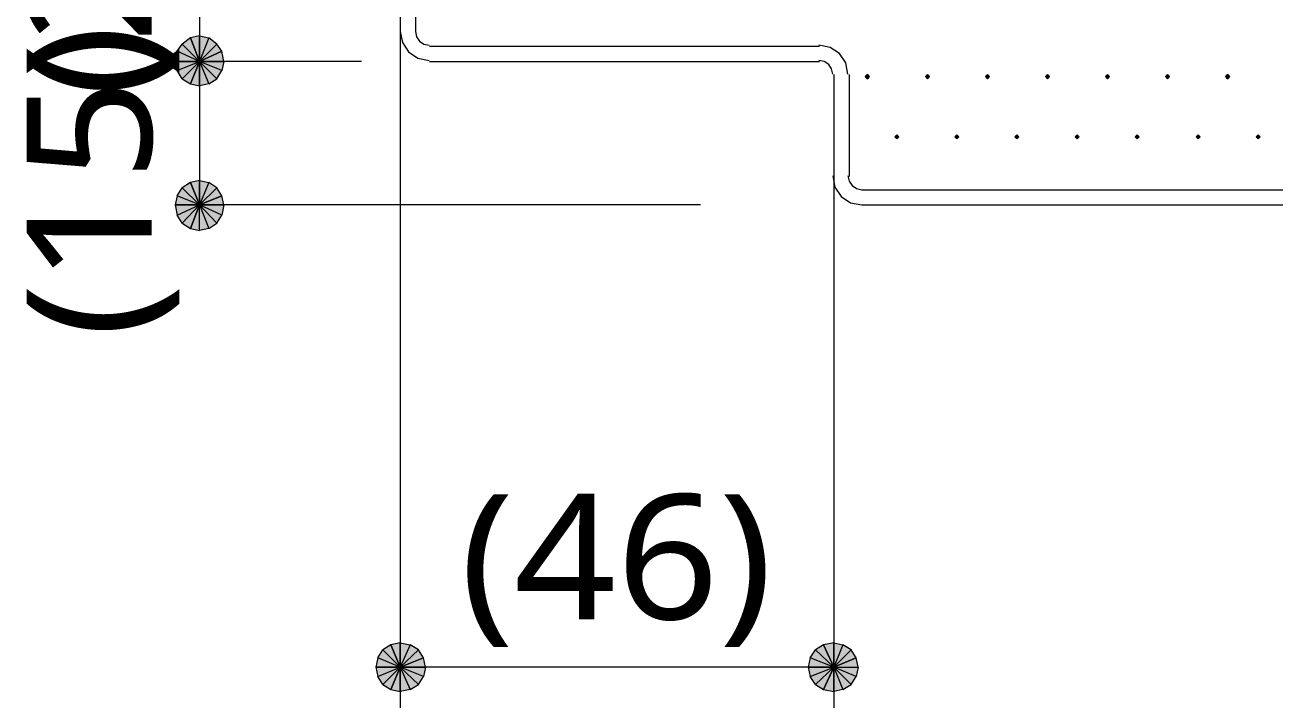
# Model space of a CAD drawing. Header units: millimetres. Extents: x 0 to 420, y 0 to 297.
# Drawn here: x 156.67 to 182.66, y 92.54 to 106.57 of the extents above; entities that cross this region are included whole.
import ezdxf
from ezdxf.enums import TextEntityAlignment as Align

# ---------------------------------------------------------------- set-up
doc = ezdxf.new("R2010")
doc.units = ezdxf.units.MM
doc.styles.add('kst32b', font='NotoSansJP-Variable.ttf')

msp = doc.modelspace()

# ---------------------------------------------------------------- hatches: boundary and pattern name
h = msp.add_hatch(color=7)
h.paths.add_polyline_path([(160.655, 106.172), (160.486, 106.299), (160.295, 105.812), (160.655, 106.172)])
h.paths.add_polyline_path([(160.486, 106.299), (160.295, 105.812), (160.295, 106.341), (160.486, 106.299)])
h.paths.add_polyline_path([(160.295, 105.812), (160.295, 106.341), (160.105, 106.299), (160.295, 105.812)])
h = msp.add_hatch(color=7)
h.paths.add_polyline_path([(160.105, 106.299), (159.935, 106.172), (160.295, 105.812), (160.105, 106.299)])
h.paths.add_polyline_path([(159.935, 106.172), (160.295, 105.812), (159.829, 106.024), (159.935, 106.172)])
h.paths.add_polyline_path([(160.295, 105.812), (159.829, 106.024), (159.787, 105.812), (160.295, 105.812)])
for points in [[(160.761, 106.024), (160.655, 106.172), (160.295, 105.812), (160.761, 106.024)], [(174.18, 105.537), (174.159, 105.516), (174.138, 105.495), (174.159, 105.473), (174.18, 105.452), (174.202, 105.473), (174.223, 105.495), (174.202, 105.516), (174.18, 105.537)], [(175.429, 105.537), (175.408, 105.516), (175.387, 105.495), (175.408, 105.473), (175.429, 105.452), (175.451, 105.473), (175.472, 105.495), (175.451, 105.516), (175.429, 105.537)], [(176.678, 105.537), (176.657, 105.516), (176.636, 105.495), (176.657, 105.473), (176.678, 105.452), (176.699, 105.473), (176.721, 105.495), (176.699, 105.516), (176.678, 105.537)], [(177.927, 105.537), (177.906, 105.516), (177.885, 105.495), (177.906, 105.473), (177.927, 105.452), (177.948, 105.473), (177.969, 105.495), (177.948, 105.516), (177.927, 105.537)], [(179.176, 105.537), (179.155, 105.516), (179.134, 105.495), (179.155, 105.473), (179.176, 105.452), (179.197, 105.473), (179.218, 105.495), (179.197, 105.516), (179.176, 105.537)], [(180.425, 105.537), (180.404, 105.516), (180.382, 105.495), (180.404, 105.473), (180.425, 105.452), (180.446, 105.473), (180.467, 105.495), (180.446, 105.516), (180.425, 105.537)], [(181.674, 105.537), (181.652, 105.516), (181.631, 105.495), (181.652, 105.473), (181.674, 105.452), (181.695, 105.473), (181.716, 105.495), (181.695, 105.516), (181.674, 105.537)], [(174.794, 104.288), (174.773, 104.267), (174.752, 104.246), (174.773, 104.225), (174.794, 104.204), (174.816, 104.225), (174.837, 104.246), (174.816, 104.267), (174.794, 104.288)], [(176.043, 104.288), (176.022, 104.267), (176.001, 104.246), (176.022, 104.225), (176.043, 104.204), (176.064, 104.225), (176.086, 104.246), (176.064, 104.267), (176.043, 104.288)], [(177.292, 104.288), (177.271, 104.267), (177.25, 104.246), (177.271, 104.225), (177.292, 104.204), (177.313, 104.225), (177.334, 104.246), (177.313, 104.267), (177.292, 104.288)], [(178.541, 104.288), (178.52, 104.267), (178.499, 104.246), (178.52, 104.225), (178.541, 104.204), (178.562, 104.225), (178.583, 104.246), (178.562, 104.267), (178.541, 104.288)], [(179.79, 104.288), (179.769, 104.267), (179.747, 104.246), (179.769, 104.225), (179.79, 104.204), (179.811, 104.225), (179.832, 104.246), (179.811, 104.267), (179.79, 104.288)], [(181.06, 104.288), (181.038, 104.267), (181.017, 104.246), (181.038, 104.225), (181.06, 104.204), (181.081, 104.225), (181.102, 104.246), (181.081, 104.267), (181.06, 104.288)], [(182.309, 104.288), (182.287, 104.267), (182.266, 104.246), (182.287, 104.225), (182.309, 104.204), (182.33, 104.225), (182.351, 104.246), (182.33, 104.267), (182.309, 104.288)], [(160.761, 103.018), (160.655, 103.187), (160.295, 102.828), (160.761, 103.018)], [(164.952, 93.409), (164.846, 93.578), (164.465, 93.218), (164.952, 93.409)], [(173.948, 93.409), (173.842, 93.578), (173.482, 93.218), (173.948, 93.409)]]:
    msp.add_hatch(color=7).paths.add_polyline_path(points)
h = msp.add_hatch(color=7)
h.paths.add_polyline_path([(159.787, 105.812), (159.829, 105.622), (160.295, 105.812), (159.787, 105.812)])
h.paths.add_polyline_path([(159.829, 105.622), (160.295, 105.812), (159.935, 105.452), (159.829, 105.622)])
h.paths.add_polyline_path([(160.295, 105.812), (159.935, 105.452), (160.105, 105.346), (160.295, 105.812)])
h = msp.add_hatch(color=7)
h.paths.add_polyline_path([(160.105, 105.346), (160.295, 105.304), (160.295, 105.812), (160.105, 105.346)])
h.paths.add_polyline_path([(160.295, 105.304), (160.295, 105.812), (160.486, 105.346), (160.295, 105.304)])
h.paths.add_polyline_path([(160.295, 105.812), (160.486, 105.346), (160.655, 105.452), (160.295, 105.812)])
h = msp.add_hatch(color=7)
h.paths.add_polyline_path([(160.655, 105.452), (160.761, 105.622), (160.295, 105.812), (160.655, 105.452)])
h.paths.add_polyline_path([(160.761, 105.622), (160.295, 105.812), (160.803, 105.812), (160.761, 105.622)])
h.paths.add_polyline_path([(160.295, 105.812), (160.803, 105.812), (160.761, 106.024), (160.295, 105.812)])
h = msp.add_hatch(color=7)
h.paths.add_polyline_path([(160.105, 103.293), (159.935, 103.187), (160.295, 102.828), (160.105, 103.293)])
h.paths.add_polyline_path([(159.935, 103.187), (160.295, 102.828), (159.829, 103.018), (159.935, 103.187)])
h.paths.add_polyline_path([(160.295, 102.828), (159.829, 103.018), (159.787, 102.828), (160.295, 102.828)])
h = msp.add_hatch(color=7)
h.paths.add_polyline_path([(160.655, 103.187), (160.486, 103.293), (160.295, 102.828), (160.655, 103.187)])
h.paths.add_polyline_path([(160.486, 103.293), (160.295, 102.828), (160.295, 103.336), (160.486, 103.293)])
h.paths.add_polyline_path([(160.295, 102.828), (160.295, 103.336), (160.105, 103.293), (160.295, 102.828)])
h = msp.add_hatch(color=7)
h.paths.add_polyline_path([(160.655, 102.447), (160.761, 102.616), (160.295, 102.828), (160.655, 102.447)])
h.paths.add_polyline_path([(160.761, 102.616), (160.295, 102.828), (160.803, 102.828), (160.761, 102.616)])
h.paths.add_polyline_path([(160.295, 102.828), (160.803, 102.828), (160.761, 103.018), (160.295, 102.828)])
h = msp.add_hatch(color=7)
h.paths.add_polyline_path([(159.787, 102.828), (159.829, 102.616), (160.295, 102.828), (159.787, 102.828)])
h.paths.add_polyline_path([(159.829, 102.616), (160.295, 102.828), (159.935, 102.447), (159.829, 102.616)])
h.paths.add_polyline_path([(160.295, 102.828), (159.935, 102.447), (160.105, 102.341), (160.295, 102.828)])
h = msp.add_hatch(color=7)
h.paths.add_polyline_path([(160.105, 102.341), (160.295, 102.298), (160.295, 102.828), (160.105, 102.341)])
h.paths.add_polyline_path([(160.295, 102.298), (160.295, 102.828), (160.486, 102.341), (160.295, 102.298)])
h.paths.add_polyline_path([(160.295, 102.828), (160.486, 102.341), (160.655, 102.447), (160.295, 102.828)])
h = msp.add_hatch(color=7)
h.paths.add_polyline_path([(164.275, 93.684), (164.105, 93.578), (164.465, 93.218), (164.275, 93.684)])
h.paths.add_polyline_path([(164.105, 93.578), (164.465, 93.218), (163.999, 93.409), (164.105, 93.578)])
h.paths.add_polyline_path([(164.465, 93.218), (163.999, 93.409), (163.957, 93.218), (164.465, 93.218)])
h = msp.add_hatch(color=7)
h.paths.add_polyline_path([(164.846, 93.578), (164.677, 93.684), (164.465, 93.218), (164.846, 93.578)])
h.paths.add_polyline_path([(164.677, 93.684), (164.465, 93.218), (164.465, 93.726), (164.677, 93.684)])
h.paths.add_polyline_path([(164.465, 93.218), (164.465, 93.726), (164.275, 93.684), (164.465, 93.218)])
h = msp.add_hatch(color=7)
h.paths.add_polyline_path([(173.27, 93.684), (173.101, 93.578), (173.482, 93.218), (173.27, 93.684)])
h.paths.add_polyline_path([(173.101, 93.578), (173.482, 93.218), (172.995, 93.409), (173.101, 93.578)])
h.paths.add_polyline_path([(173.482, 93.218), (172.995, 93.409), (172.953, 93.218), (173.482, 93.218)])
h = msp.add_hatch(color=7)
h.paths.add_polyline_path([(173.842, 93.578), (173.672, 93.684), (173.482, 93.218), (173.842, 93.578)])
h.paths.add_polyline_path([(173.672, 93.684), (173.482, 93.218), (173.482, 93.726), (173.672, 93.684)])
h.paths.add_polyline_path([(173.482, 93.218), (173.482, 93.726), (173.27, 93.684), (173.482, 93.218)])
h = msp.add_hatch(color=7)
h.paths.add_polyline_path([(164.846, 92.858), (164.952, 93.027), (164.465, 93.218), (164.846, 92.858)])
h.paths.add_polyline_path([(164.952, 93.027), (164.465, 93.218), (164.994, 93.218), (164.952, 93.027)])
h.paths.add_polyline_path([(164.465, 93.218), (164.994, 93.218), (164.952, 93.409), (164.465, 93.218)])
h = msp.add_hatch(color=7)
h.paths.add_polyline_path([(173.842, 92.858), (173.948, 93.027), (173.482, 93.218), (173.842, 92.858)])
h.paths.add_polyline_path([(173.948, 93.027), (173.482, 93.218), (173.99, 93.218), (173.948, 93.027)])
h.paths.add_polyline_path([(173.482, 93.218), (173.99, 93.218), (173.948, 93.409), (173.482, 93.218)])
h = msp.add_hatch(color=7)
h.paths.add_polyline_path([(163.957, 93.218), (163.999, 93.027), (164.465, 93.218), (163.957, 93.218)])
h.paths.add_polyline_path([(163.999, 93.027), (164.465, 93.218), (164.105, 92.858), (163.999, 93.027)])
h.paths.add_polyline_path([(164.465, 93.218), (164.105, 92.858), (164.275, 92.752), (164.465, 93.218)])
h = msp.add_hatch(color=7)
h.paths.add_polyline_path([(164.275, 92.752), (164.465, 92.71), (164.465, 93.218), (164.275, 92.752)])
h.paths.add_polyline_path([(164.465, 92.71), (164.465, 93.218), (164.677, 92.752), (164.465, 92.71)])
h.paths.add_polyline_path([(164.465, 93.218), (164.677, 92.752), (164.846, 92.858), (164.465, 93.218)])
h = msp.add_hatch(color=7)
h.paths.add_polyline_path([(172.953, 93.218), (172.995, 93.027), (173.482, 93.218), (172.953, 93.218)])
h.paths.add_polyline_path([(172.995, 93.027), (173.482, 93.218), (173.101, 92.858), (172.995, 93.027)])
h.paths.add_polyline_path([(173.482, 93.218), (173.101, 92.858), (173.27, 92.752), (173.482, 93.218)])
h = msp.add_hatch(color=7)
h.paths.add_polyline_path([(173.27, 92.752), (173.482, 92.71), (173.482, 93.218), (173.27, 92.752)])
h.paths.add_polyline_path([(173.482, 92.71), (173.482, 93.218), (173.672, 92.752), (173.482, 92.71)])
h.paths.add_polyline_path([(173.482, 93.218), (173.672, 92.752), (173.842, 92.858), (173.482, 93.218)])

# ---------------------------------------------------------------- linework, layer by layer
at = {"lineweight": 13}
for points in [[(160.295, 110.829), (160.295, 105.812)], [(164.465, 110.215), (164.465, 106.426)], [(164.783, 110.215), (164.783, 106.426)], [(164.465, 106.437), (164.512, 106.202), (164.642, 106.01), (164.833, 105.881), (165.068, 105.833)], [(164.465, 106.426), (164.465, 81.111)], [(164.783, 106.437), (164.805, 106.325), (164.866, 106.235), (164.957, 106.173), (165.068, 106.151)], [(165.079, 106.13), (173.186, 106.13)], [(173.778, 105.548), (173.731, 105.782), (173.602, 105.974), (173.41, 106.103), (173.175, 106.151)], [(163.661, 105.812), (160.295, 105.812)], [(160.295, 105.812), (160.295, 102.828)], [(165.079, 105.812), (173.186, 105.812)], [(173.461, 105.548), (173.438, 105.659), (173.377, 105.75), (173.286, 105.811), (173.175, 105.833)], [(173.482, 105.537), (173.482, 103.42)], [(173.8, 105.537), (173.8, 103.42)], [(173.461, 103.431), (173.508, 103.196), (173.638, 103.004), (173.829, 102.875), (174.064, 102.828)], [(173.482, 103.42), (173.482, 81.111)], [(173.778, 103.431), (173.801, 103.32), (173.862, 103.229), (173.953, 103.168), (174.064, 103.145)], [(174.075, 103.145), (188.87, 103.145)], [(170.709, 102.828), (160.295, 102.828)], [(174.075, 102.828), (188.87, 102.828)], [(173.482, 93.218), (164.465, 93.218)]]:
    msp.add_lwpolyline(points, dxfattribs=at)
at = {"lineweight": 0}
for points in [[(160.295, 105.812), (160.295, 106.341), (160.105, 106.299)], [(160.486, 106.299), (160.295, 105.812), (160.295, 106.341)], [(159.935, 106.172), (160.295, 105.812), (159.829, 106.024)], [(160.105, 106.299), (159.935, 106.172), (160.295, 105.812)], [(160.655, 106.172), (160.486, 106.299), (160.295, 105.812)], [(160.761, 106.024), (160.655, 106.172), (160.295, 105.812)], [(160.295, 105.812), (159.829, 106.024), (159.787, 105.812)], [(159.787, 105.812), (159.829, 105.622), (160.295, 105.812)], [(159.829, 105.622), (160.295, 105.812), (159.935, 105.452)], [(160.295, 105.812), (159.935, 105.452), (160.105, 105.346)], [(160.105, 105.346), (160.295, 105.304), (160.295, 105.812)], [(160.295, 105.812), (160.803, 105.812), (160.761, 106.024)], [(160.295, 105.304), (160.295, 105.812), (160.486, 105.346)], [(160.295, 105.812), (160.486, 105.346), (160.655, 105.452)], [(160.655, 105.452), (160.761, 105.622), (160.295, 105.812)], [(160.761, 105.622), (160.295, 105.812), (160.803, 105.812)], [(174.18, 105.537), (174.159, 105.516), (174.138, 105.495), (174.159, 105.473), (174.18, 105.452), (174.202, 105.473), (174.223, 105.495), (174.202, 105.516)], [(175.429, 105.537), (175.408, 105.516), (175.387, 105.495), (175.408, 105.473), (175.429, 105.452), (175.451, 105.473), (175.472, 105.495), (175.451, 105.516)], [(176.678, 105.537), (176.657, 105.516), (176.636, 105.495), (176.657, 105.473), (176.678, 105.452), (176.699, 105.473), (176.721, 105.495), (176.699, 105.516)], [(177.927, 105.537), (177.906, 105.516), (177.885, 105.495), (177.906, 105.473), (177.927, 105.452), (177.948, 105.473), (177.969, 105.495), (177.948, 105.516)], [(179.176, 105.537), (179.155, 105.516), (179.134, 105.495), (179.155, 105.473), (179.176, 105.452), (179.197, 105.473), (179.218, 105.495), (179.197, 105.516)], [(180.425, 105.537), (180.404, 105.516), (180.382, 105.495), (180.404, 105.473), (180.425, 105.452), (180.446, 105.473), (180.467, 105.495), (180.446, 105.516)], [(181.674, 105.537), (181.652, 105.516), (181.631, 105.495), (181.652, 105.473), (181.674, 105.452), (181.695, 105.473), (181.716, 105.495), (181.695, 105.516)], [(174.794, 104.288), (174.773, 104.267), (174.752, 104.246), (174.773, 104.225), (174.794, 104.204), (174.816, 104.225), (174.837, 104.246), (174.816, 104.267)], [(176.043, 104.288), (176.022, 104.267), (176.001, 104.246), (176.022, 104.225), (176.043, 104.204), (176.064, 104.225), (176.086, 104.246), (176.064, 104.267)], [(177.292, 104.288), (177.271, 104.267), (177.25, 104.246), (177.271, 104.225), (177.292, 104.204), (177.313, 104.225), (177.334, 104.246), (177.313, 104.267)], [(178.541, 104.288), (178.52, 104.267), (178.499, 104.246), (178.52, 104.225), (178.541, 104.204), (178.562, 104.225), (178.583, 104.246), (178.562, 104.267)], [(179.79, 104.288), (179.769, 104.267), (179.747, 104.246), (179.769, 104.225), (179.79, 104.204), (179.811, 104.225), (179.832, 104.246), (179.811, 104.267)], [(181.06, 104.288), (181.038, 104.267), (181.017, 104.246), (181.038, 104.225), (181.06, 104.204), (181.081, 104.225), (181.102, 104.246), (181.081, 104.267)], [(182.309, 104.288), (182.287, 104.267), (182.266, 104.246), (182.287, 104.225), (182.309, 104.204), (182.33, 104.225), (182.351, 104.246), (182.33, 104.267)], [(160.105, 103.293), (159.935, 103.187), (160.295, 102.828)], [(160.295, 102.828), (160.295, 103.336), (160.105, 103.293)], [(160.486, 103.293), (160.295, 102.828), (160.295, 103.336)], [(160.655, 103.187), (160.486, 103.293), (160.295, 102.828)], [(160.295, 102.828), (159.829, 103.018), (159.787, 102.828)], [(159.935, 103.187), (160.295, 102.828), (159.829, 103.018)], [(160.761, 103.018), (160.655, 103.187), (160.295, 102.828)], [(160.295, 102.828), (160.803, 102.828), (160.761, 103.018)], [(159.787, 102.828), (159.829, 102.616), (160.295, 102.828)], [(159.829, 102.616), (160.295, 102.828), (159.935, 102.447)], [(160.295, 102.828), (159.935, 102.447), (160.105, 102.341)], [(160.105, 102.341), (160.295, 102.298), (160.295, 102.828)], [(160.295, 102.298), (160.295, 102.828), (160.486, 102.341)], [(160.295, 102.828), (160.486, 102.341), (160.655, 102.447)], [(160.655, 102.447), (160.761, 102.616), (160.295, 102.828)], [(160.761, 102.616), (160.295, 102.828), (160.803, 102.828)], [(164.105, 93.578), (164.465, 93.218), (163.999, 93.409)], [(164.275, 93.684), (164.105, 93.578), (164.465, 93.218)], [(164.465, 93.218), (164.465, 93.726), (164.275, 93.684)], [(164.677, 93.684), (164.465, 93.218), (164.465, 93.726)], [(164.846, 93.578), (164.677, 93.684), (164.465, 93.218)], [(164.952, 93.409), (164.846, 93.578), (164.465, 93.218)], [(173.101, 93.578), (173.482, 93.218), (172.995, 93.409)], [(173.27, 93.684), (173.101, 93.578), (173.482, 93.218)], [(173.482, 93.218), (173.482, 93.726), (173.27, 93.684)], [(173.672, 93.684), (173.482, 93.218), (173.482, 93.726)], [(173.842, 93.578), (173.672, 93.684), (173.482, 93.218)], [(173.948, 93.409), (173.842, 93.578), (173.482, 93.218)], [(164.465, 93.218), (163.999, 93.409), (163.957, 93.218)], [(164.465, 93.218), (164.994, 93.218), (164.952, 93.409)], [(173.482, 93.218), (172.995, 93.409), (172.953, 93.218)], [(173.482, 93.218), (173.99, 93.218), (173.948, 93.409)], [(163.957, 93.218), (163.999, 93.027), (164.465, 93.218)], [(163.999, 93.027), (164.465, 93.218), (164.105, 92.858)], [(164.465, 93.218), (164.105, 92.858), (164.275, 92.752)], [(164.275, 92.752), (164.465, 92.71), (164.465, 93.218)], [(164.465, 92.71), (164.465, 93.218), (164.677, 92.752)], [(164.465, 93.218), (164.677, 92.752), (164.846, 92.858)], [(164.846, 92.858), (164.952, 93.027), (164.465, 93.218)], [(164.952, 93.027), (164.465, 93.218), (164.994, 93.218)], [(172.953, 93.218), (172.995, 93.027), (173.482, 93.218)], [(172.995, 93.027), (173.482, 93.218), (173.101, 92.858)], [(173.482, 93.218), (173.101, 92.858), (173.27, 92.752)], [(173.27, 92.752), (173.482, 92.71), (173.482, 93.218)], [(173.482, 92.71), (173.482, 93.218), (173.672, 92.752)], [(173.482, 93.218), (173.672, 92.752), (173.842, 92.858)], [(173.842, 92.858), (173.948, 93.027), (173.482, 93.218)], [(173.948, 93.027), (173.482, 93.218), (173.99, 93.218)]]:
    msp.add_lwpolyline(points, close=True, dxfattribs=at)

# ---------------------------------------------------------------- texts
at = {"style": 'kst32b'}
for s, p, p2 in [('(25)', (159.3, 105.071), (159.3, 111.569)), ('(15)', (159.3, 100.076), (159.3, 106.573)), ('(46)', (165.714, 94.213), (172.211, 94.213))]:
    msp.add_text(s, height=2.5989, dxfattribs=at).set_placement(p, p2, align=Align.FIT)

doc.saveas('drawing.dxf')
